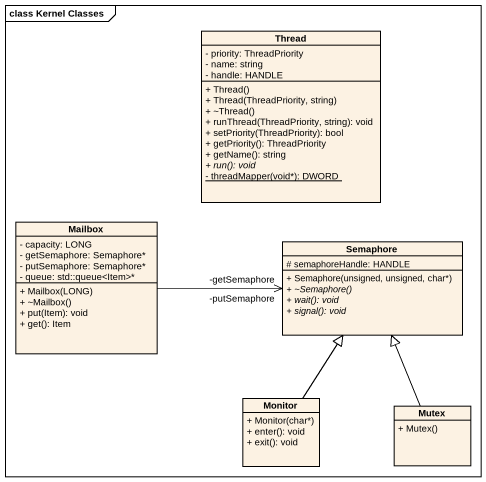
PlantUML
@startuml
mainframe class Kernel Classes
hide circle
hide empty members
skinparam classAttributeIconSize 0
class Thread {
  - priority: ThreadPriority
  - name: string
  - handle: HANDLE
  + Thread()
  + Thread(ThreadPriority, string)
  + ~Thread()
  + runThread(ThreadPriority, string): void
  + setPriority(ThreadPriority): bool
  + getPriority(): ThreadPriority
  + getName(): string
  {abstract} + run(): void
  {static} - threadMapper(void*): DWORD
}
class Mailbox {
  - capacity: LONG
  - getSemaphore: Semaphore*
  - putSemaphore: Semaphore*
  - queue: std::queue<Item>*
  + Mailbox(LONG)
  + ~Mailbox()
  + put(Item): void
  + get(): Item
}
class Semaphore {
  # semaphoreHandle: HANDLE
  + Semaphore(unsigned, unsigned, char*)
  {abstract} + ~Semaphore()
  {abstract} + wait(): void
  {abstract} + signal(): void
}
class Monitor {
  + Monitor(char*)
  + enter(): void
  + exit(): void
}
class Mutex {
  + Mutex()
}
Mailbox -right-> "-getSemaphore" Semaphore
Mailbox -right-> "-putSemaphore" Semaphore
Monitor -up-|> Semaphore
Mutex -up-|> Semaphore
@enduml
